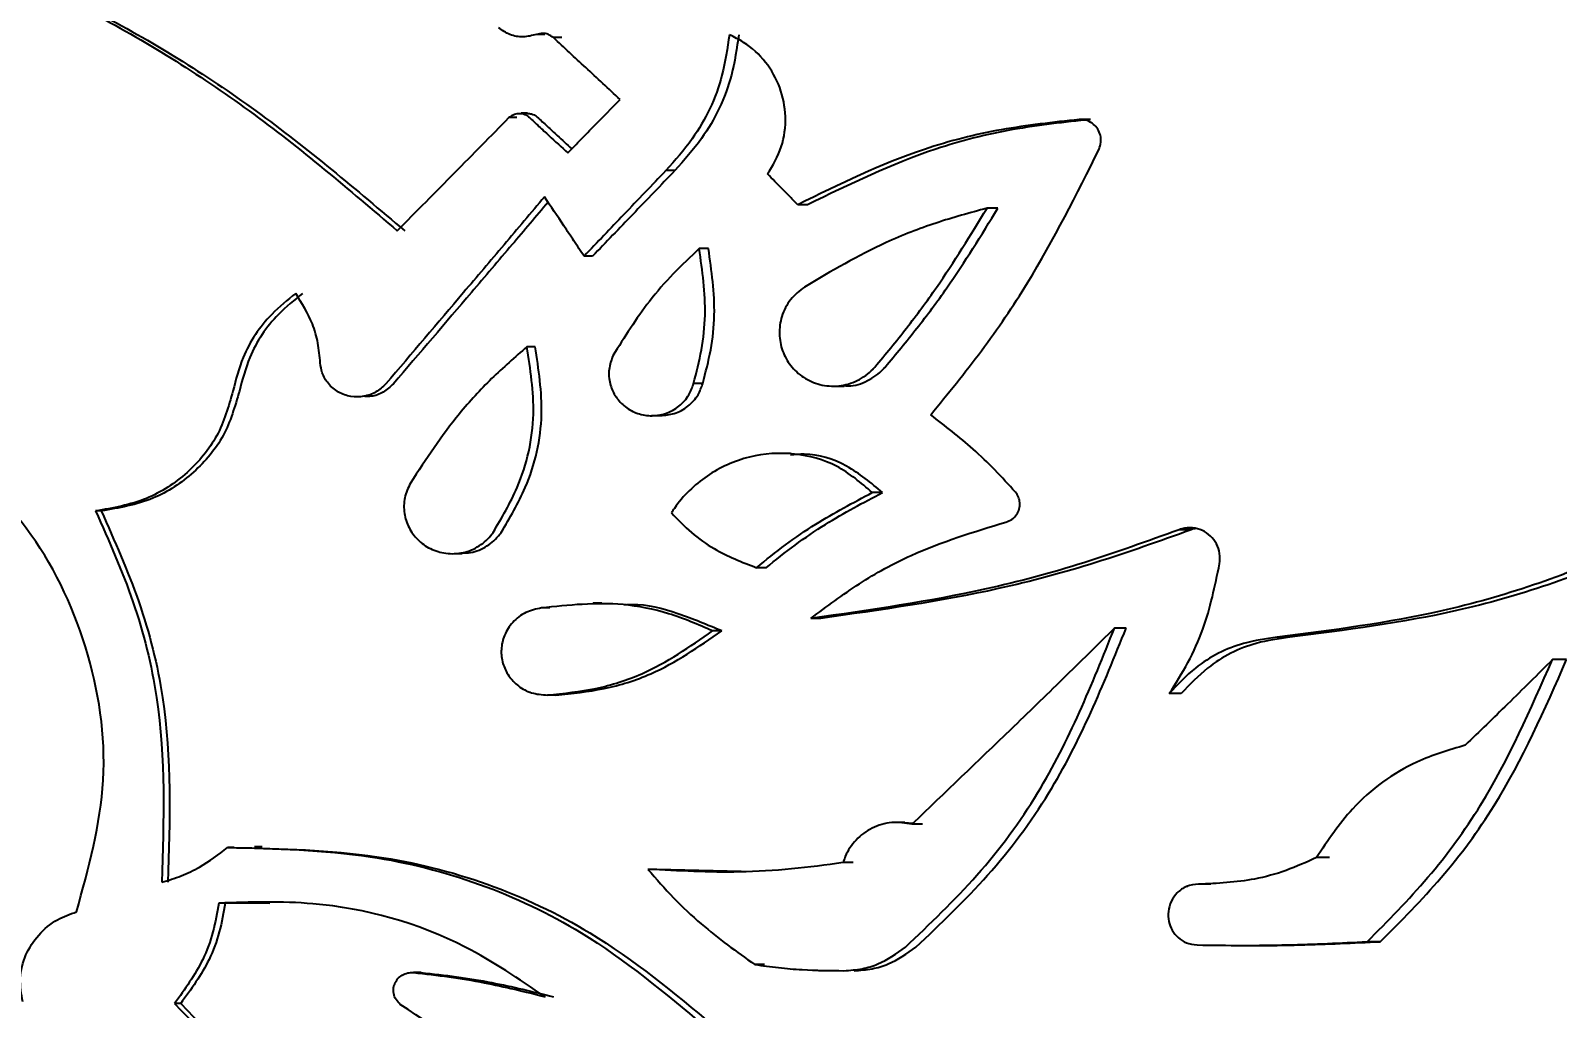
# Model space of a CAD drawing. Header units: millimetres. Extents: x 8 to 832, y 8 to 585.
# Drawn here: x 526.18 to 536.2, y 269.97 to 276.39 of the extents above; entities that cross this region are included whole.
import ezdxf

# ---------------------------------------------------------------- set-up
doc = ezdxf.new("R2010")
doc.units = ezdxf.units.MM
doc.layers.add('DIMENSIONS', color=2, linetype='Continuous')
doc.layers.add('OUTLINE', color=7, linetype='Continuous', lineweight=25)
doc.styles.add('SLDTEXTSTYLE0', font='TXT', dxfattribs={"width": 0.75})
doc.dimstyles.new('SLDDIMSTYLE0', dxfattribs={"dimtxt": 3.5, "dimasz": 2, "dimexe": 0, "dimexo": 0.0625, "dimgap": 0.875, "dimtad": 1, "dimrnd": 1e-09, "dimzin": 12, "dimdsep": 46, "dimtxsty": 'SLDTEXTSTYLE0', "dimsah": 1, "dimcen": 0.09, "dimadec": 0, "dimazin": 3, "dimtfac": 1, "dimtofl": 0, "dimtmove": 0, "dimatfit": 3, "dimfxl": 0, "dimfrac": 2, "dimtolj": 1, "dimtzin": 12, "dimarcsym": 0})

# ---------------------------------------------------------------- blocks, each defined once
blk = doc.blocks.new('_D_12')
at = {"layer": 'DIMENSIONS'}
for p, q in [((583.772, 164.297), (583.772, 69.681)), ((520.272, 119.521), (520.272, 69.681)), ((520.272, 71.681), (583.772, 71.681))]:
    blk.add_line(p, q, dxfattribs=at)
for points in [[(520.272, 71.681), (522.272, 71.181), (522.272, 72.181)], [(583.772, 71.681), (581.772, 72.181), (581.772, 71.181)]]:
    blk.add_solid(points, dxfattribs=at)
at = {"layer": 'DIMENSIONS', "insert": (547.498, 76.193), "char_height": 3.5, "attachment_point": 1, "style": 'SLDTEXTSTYLE0'}
blk.add_mtext('63,5', dxfattribs=at)

msp = doc.modelspace()

# ---------------------------------------------------------------- linework, layer by layer
at = {"layer": 'OUTLINE'}
for p, q in [((529.555, 276.361), (529.501, 276.361)), ((529.666, 276.34), (529.611, 276.34)), ((529.372, 275.815), (529.319, 275.815)), ((529.44, 275.843), (529.4, 275.843)), ((533.136, 275.802), (533.061, 275.802)), ((530.408, 275.467), (530.349, 275.467)), ((531.279, 275.243), (531.215, 275.243)), ((532.528, 275.22), (532.457, 275.22)), ((529.868, 274.905), (529.812, 274.905)), ((530.629, 274.955), (530.568, 274.955)), ((529.491, 274.311), (529.437, 274.311)), ((530.591, 274.069), (530.531, 274.069)), ((531.448, 274.052), (531.519, 274.052)), ((530.255, 273.859), (530.318, 273.859)), ((531.166, 273.611), (531.098, 273.611)), ((531.771, 273.354), (531.704, 273.354)), ((526.643, 273.233), (526.606, 273.233)), ((533.797, 273.11), (533.717, 273.11)), ((528.959, 272.953), (529.013, 272.953)), ((531.007, 272.861), (530.944, 272.861)), ((529.587, 272.597), (529.532, 272.597)), ((529.929, 272.629), (529.871, 272.629)), ((531.366, 272.528), (531.301, 272.528)), ((530.717, 272.446), (530.656, 272.446)), ((533.371, 272.465), (533.294, 272.465)), ((534.444, 272.404), (534.36, 272.404)), ((536.261, 272.258), (536.168, 272.258)), ((529.458, 272.044), (529.461, 272.044)), ((529.627, 272.025), (529.572, 272.025)), ((533.732, 272.035), (533.653, 272.035)), ((531.917, 271.189), (531.846, 271.189)), ((531.969, 271.182), (531.916, 271.187)), ((532.033, 271.177), (531.964, 271.177)), ((527.515, 271.024), (527.473, 271.024)), ((527.699, 271.028), (527.649, 271.028)), ((530.29, 270.881), (530.231, 270.881)), ((530.843, 270.866), (530.29, 270.881)), ((531.579, 270.925), (531.512, 270.925)), ((534.704, 270.958), (534.619, 270.958)), ((533.925, 270.783), (533.845, 270.783)), ((533.774, 270.769), (533.766, 270.769)), ((527.457, 270.659), (527.415, 270.659)), ((527.749, 270.657), (527.457, 270.659)), ((534.254, 270.383), (534.338, 270.383)), ((535.038, 270.406), (534.952, 270.406)), ((528.743, 270.203), (528.693, 270.203)), ((530.996, 270.256), (530.933, 270.256)), ((531.35, 270.218), (531.417, 270.218)), ((527.165, 270.001), (527.125, 270.001))]:
    msp.add_line(p, q, dxfattribs=at)
for points, knots in [([(524.983, 277.207), (525.52, 276.993), (526.441, 276.625), (527.638, 275.88), (528.268, 275.343), (528.586, 275.072)], [0, 0, 0, 0, 0.408416, 0.701991, 1, 1, 1, 1]), ([(525.011, 277.207), (525.552, 276.992), (526.48, 276.624), (527.683, 275.879), (528.316, 275.342), (528.635, 275.072)], [0, 0, 0, 0, 0.410096, 0.702858, 1, 1, 1, 1]), ([(529.501, 276.361), (529.472, 276.353), (529.414, 276.339), (529.323, 276.354), (529.275, 276.388), (529.251, 276.405)], [0, 0, 0, 0, 0.337333, 0.674975, 1, 1, 1, 1]), ([(529.611, 276.34), (529.6, 276.347), (529.579, 276.363), (529.54, 276.371), (529.514, 276.364), (529.501, 276.361)], [0, 0, 0, 0, 0.32965, 0.660283, 1, 1, 1, 1]), ([(530.049, 275.934), (530.011, 275.968), (529.936, 276.038), (529.79, 276.174), (529.681, 276.274), (529.611, 276.34)], [0, 0, 0, 0, 0.257942, 0.515879, 1, 1, 1, 1]), ([(530.766, 276.359), (530.753, 276.27), (530.718, 276.027), (530.57, 275.715), (530.409, 275.535), (530.349, 275.467)], [0, 0, 0, 0, 0.26751, 0.727873, 1, 1, 1, 1]), ([(530.828, 276.359), (530.815, 276.27), (530.779, 276.028), (530.631, 275.716), (530.469, 275.535), (530.408, 275.467)], [0, 0, 0, 0, 0.267184, 0.725382, 1, 1, 1, 1]), ([(531.017, 275.445), (531.051, 275.502), (531.119, 275.618), (531.144, 275.821), (531.106, 276.016), (531.009, 276.186), (530.887, 276.299), (530.798, 276.343), (530.766, 276.359)], [0, 0, 0, 0, 0.182739, 0.365775, 0.541869, 0.71726, 0.899841, 1, 1, 1, 1]), ([(529.705, 275.583), (529.734, 275.613), (529.793, 275.673), (529.908, 275.79), (529.993, 275.877), (530.049, 275.934)], [0, 0, 0, 0, 0.257222, 0.514441, 1, 1, 1, 1]), ([(528.586, 275.072), (528.649, 275.136), (528.775, 275.263), (529.02, 275.511), (529.201, 275.694), (529.319, 275.815)], [0, 0, 0, 0, 0.257261, 0.514515, 1, 1, 1, 1]), ([(529.319, 275.815), (529.328, 275.822), (529.347, 275.836), (529.381, 275.844), (529.415, 275.841), (529.438, 275.829), (529.448, 275.82), (529.451, 275.818)], [0, 0, 0, 0, 0.237806, 0.475799, 0.709189, 0.936209, 1, 1, 1, 1]), ([(529.44, 275.842), (529.449, 275.841), (529.47, 275.841), (529.492, 275.829), (529.503, 275.82), (529.505, 275.818)], [0, 0, 0, 0, 0.409776, 0.877406, 1, 1, 1, 1]), ([(529.451, 275.818), (529.473, 275.798), (529.516, 275.757), (529.601, 275.679), (529.664, 275.621), (529.705, 275.583)], [0, 0, 0, 0, 0.2579915, 0.5159603, 1, 1, 1, 1]), ([(529.505, 275.818), (529.527, 275.798), (529.571, 275.758), (529.646, 275.688), (529.7, 275.639), (529.731, 275.61)], [0, 0, 0, 0, 0.290261, 0.580495, 1, 1, 1, 1]), ([(533.061, 275.802), (532.891, 275.784), (532.55, 275.747), (531.921, 275.589), (531.488, 275.377), (531.215, 275.243)], [0, 0, 0, 0, 0.268717, 0.537441, 1, 1, 1, 1]), ([(533.136, 275.802), (532.966, 275.784), (532.625, 275.748), (531.992, 275.59), (531.556, 275.377), (531.279, 275.243)], [0, 0, 0, 0, 0.267273, 0.534553, 1, 1, 1, 1]), ([(533.193, 275.608), (533.197, 275.623), (533.207, 275.652), (533.203, 275.699), (533.186, 275.74), (533.157, 275.773), (533.118, 275.796), (533.084, 275.803), (533.065, 275.802), (533.061, 275.802)], [0, 0, 0, 0, 0.15977, 0.3199278, 0.4714924, 0.6231735, 0.784715, 0.9568414, 1, 1, 1, 1]), ([(532.087, 273.864), (532.2, 274.003), (532.426, 274.28), (532.815, 274.851), (533.044, 275.31), (533.193, 275.608)], [0, 0, 0, 0, 0.260613, 0.521237, 1, 1, 1, 1]), ([(530.349, 275.467), (530.303, 275.419), (530.211, 275.323), (530.032, 275.136), (529.899, 274.996), (529.812, 274.905)], [0, 0, 0, 0, 0.257111, 0.514216, 1, 1, 1, 1]), ([(530.408, 275.467), (530.362, 275.419), (530.27, 275.323), (530.09, 275.136), (529.956, 274.997), (529.868, 274.905)], [0, 0, 0, 0, 0.256357, 0.512714, 1, 1, 1, 1]), ([(531.215, 275.243), (531.198, 275.26), (531.164, 275.295), (531.098, 275.362), (531.049, 275.412), (531.017, 275.445)], [0, 0, 0, 0, 0.257435, 0.514869, 1, 1, 1, 1]), ([(529.552, 275.295), (529.464, 275.19), (529.287, 274.981), (528.94, 274.571), (528.682, 274.267), (528.512, 274.068)], [0, 0, 0, 0, 0.256242, 0.512485, 1, 1, 1, 1]), ([(529.812, 274.905), (529.79, 274.939), (529.746, 275.005), (529.659, 275.135), (529.595, 275.231), (529.552, 275.295)], [0, 0, 0, 0, 0.254709, 0.5094204, 1, 1, 1, 1]), ([(529.576, 275.259), (529.498, 275.166), (529.33, 274.969), (528.992, 274.572), (528.732, 274.268), (528.561, 274.068)], [0, 0, 0, 0, 0.2330916, 0.4964102, 1, 1, 1, 1]), ([(532.457, 275.22), (532.345, 275.19), (532.121, 275.129), (531.713, 274.97), (531.434, 274.807), (531.258, 274.703)], [0, 0, 0, 0, 0.2684183, 0.5368529, 1, 1, 1, 1]), ([(531.721, 274.178), (531.791, 274.262), (531.931, 274.432), (532.184, 274.774), (532.349, 275.044), (532.457, 275.22)], [0, 0, 0, 0, 0.259079, 0.518158, 1, 1, 1, 1]), ([(531.788, 274.178), (531.858, 274.262), (531.999, 274.431), (532.254, 274.773), (532.42, 275.044), (532.528, 275.22)], [0, 0, 0, 0, 0.258532, 0.517069, 1, 1, 1, 1]), ([(530.568, 274.955), (530.511, 274.901), (530.395, 274.793), (530.196, 274.564), (530.077, 274.373), (530.001, 274.251)], [0, 0, 0, 0, 0.263825, 0.527679, 1, 1, 1, 1]), ([(530.531, 274.069), (530.55, 274.143), (530.588, 274.29), (530.62, 274.589), (530.589, 274.81), (530.568, 274.955)], [0, 0, 0, 0, 0.254735, 0.509499, 1, 1, 1, 1]), ([(530.591, 274.069), (530.61, 274.143), (530.649, 274.29), (530.681, 274.589), (530.649, 274.81), (530.629, 274.955)], [0, 0, 0, 0, 0.25471, 0.509449, 1, 1, 1, 1]), ([(531.258, 274.703), (531.226, 274.678), (531.162, 274.626), (531.105, 274.514), (531.088, 274.396), (531.11, 274.282), (531.165, 274.182), (531.251, 274.104), (531.361, 274.056), (531.485, 274.047), (531.608, 274.082), (531.684, 274.137), (531.717, 274.173), (531.721, 274.178)], [0, 0, 0, 0, 0.100453, 0.201194, 0.294598, 0.384147, 0.474481, 0.568273, 0.667026, 0.772272, 0.87941, 0.985431, 1, 1, 1, 1]), ([(527.92, 274.661), (527.866, 274.617), (527.724, 274.503), (527.574, 274.279), (527.527, 274.095), (527.508, 274.02)], [0, 0, 0, 0, 0.271127, 0.706736, 1, 1, 1, 1]), ([(527.965, 274.661), (527.911, 274.617), (527.768, 274.503), (527.618, 274.28), (527.57, 274.095), (527.55, 274.02)], [0, 0, 0, 0, 0.270611, 0.705801, 1, 1, 1, 1]), ([(528.081, 274.205), (528.077, 274.249), (528.069, 274.336), (528.024, 274.494), (527.96, 274.596), (527.92, 274.661)], [0, 0, 0, 0, 0.266527, 0.533151, 1, 1, 1, 1]), ([(529.437, 274.311), (529.359, 274.242), (529.202, 274.106), (528.934, 273.816), (528.775, 273.572), (528.673, 273.416)], [0, 0, 0, 0, 0.265042, 0.530108, 1, 1, 1, 1]), ([(529.215, 273.092), (529.272, 273.188), (529.412, 273.425), (529.509, 273.854), (529.46, 274.164), (529.437, 274.311)], [0, 0, 0, 0, 0.264575, 0.651877, 1, 1, 1, 1]), ([(529.268, 273.092), (529.325, 273.188), (529.465, 273.424), (529.563, 273.853), (529.514, 274.163), (529.491, 274.311)], [0, 0, 0, 0, 0.264446, 0.649798, 1, 1, 1, 1]), ([(528.512, 274.068), (528.491, 274.048), (528.449, 274.009), (528.367, 273.981), (528.28, 273.98), (528.198, 274.009), (528.132, 274.065), (528.091, 274.134), (528.084, 274.183), (528.081, 274.205)], [0, 0, 0, 0, 0.147622, 0.295106, 0.446083, 0.597388, 0.746382, 0.88759, 1, 1, 1, 1]), ([(530.001, 274.251), (529.991, 274.222), (529.97, 274.163), (529.978, 274.07), (530.013, 273.987), (530.072, 273.92), (530.153, 273.872), (530.248, 273.853), (530.348, 273.867), (530.437, 273.916), (530.502, 273.987), (530.522, 274.044), (530.531, 274.069)], [0, 0, 0, 0, 0.0977913, 0.1958639, 0.2859809, 0.3822178, 0.4825619, 0.5887706, 0.6990378, 0.8101198, 0.9167545, 1, 1, 1, 1]), ([(531.514, 274.057), (531.525, 274.055), (531.579, 274.049), (531.674, 274.084), (531.751, 274.136), (531.784, 274.173), (531.788, 274.178)], [0, 0, 0, 0, 0.109976, 0.528804, 0.943163, 1, 1, 1, 1]), ([(527.508, 274.02), (527.479, 273.919), (527.421, 273.718), (527.214, 273.473), (526.939, 273.29), (526.72, 273.253), (526.606, 273.233)], [0, 0, 0, 0, 0.241017, 0.481822, 0.729644, 1, 1, 1, 1]), ([(527.55, 274.02), (527.521, 273.92), (527.463, 273.719), (527.257, 273.475), (526.98, 273.291), (526.759, 273.253), (526.643, 273.233)], [0, 0, 0, 0, 0.239591, 0.478939, 0.726133, 1, 1, 1, 1]), ([(528.561, 274.068), (528.54, 274.048), (528.497, 274.009), (528.429, 273.983), (528.387, 273.985), (528.373, 273.985)], [0, 0, 0, 0, 0.4012361, 0.8020591, 1, 1, 1, 1]), ([(530.314, 273.86), (530.345, 273.862), (530.409, 273.867), (530.496, 273.916), (530.562, 273.987), (530.582, 274.044), (530.591, 274.069)], [0, 0, 0, 0, 0.246224, 0.525043, 0.792, 1, 1, 1, 1]), ([(532.644, 273.356), (532.599, 273.405), (532.51, 273.504), (532.328, 273.678), (532.182, 273.791), (532.087, 273.864)], [0, 0, 0, 0, 0.262143, 0.524282, 1, 1, 1, 1]), ([(526.481, 270.602), (526.56, 270.889), (526.719, 271.461), (526.582, 272.354), (526.224, 273.098), (525.853, 273.459), (525.691, 273.616)], [0, 0, 0, 0, 0.265568, 0.531266, 0.794903, 1, 1, 1, 1]), ([(531.704, 273.354), (531.629, 273.418), (531.48, 273.545), (531.192, 273.623), (530.893, 273.604), (530.613, 273.479), (530.454, 273.325), (530.391, 273.23), (530.385, 273.22)], [0, 0, 0, 0, 0.191833, 0.383419, 0.581471, 0.782279, 0.976372, 1, 1, 1, 1]), ([(531.771, 273.354), (531.696, 273.417), (531.545, 273.542), (531.323, 273.616), (531.196, 273.603), (531.166, 273.6)], [0, 0, 0, 0, 0.432042, 0.863466, 1, 1, 1, 1]), ([(528.673, 273.416), (528.658, 273.385), (528.629, 273.322), (528.628, 273.218), (528.659, 273.122), (528.718, 273.04), (528.803, 272.98), (528.907, 272.949), (529.02, 272.954), (529.126, 272.998), (529.188, 273.054), (529.212, 273.088), (529.215, 273.092)], [0, 0, 0, 0, 0.104555, 0.209339, 0.309258, 0.410761, 0.517596, 0.630421, 0.748656, 0.868811, 0.985508, 1, 1, 1, 1]), ([(530.944, 272.861), (531.007, 272.912), (531.133, 273.013), (531.383, 273.185), (531.579, 273.288), (531.704, 273.354)], [0, 0, 0, 0, 0.264559, 0.529121, 1, 1, 1, 1]), ([(531.007, 272.861), (531.07, 272.912), (531.196, 273.012), (531.448, 273.184), (531.645, 273.288), (531.771, 273.354)], [0, 0, 0, 0, 0.263435, 0.526877, 1, 1, 1, 1]), ([(532.581, 273.16), (532.594, 273.165), (532.621, 273.175), (532.652, 273.207), (532.67, 273.245), (532.674, 273.286), (532.665, 273.325), (532.651, 273.346), (532.644, 273.356)], [0, 0, 0, 0, 0.181022, 0.362574, 0.530474, 0.690524, 0.843652, 1, 1, 1, 1]), ([(526.606, 273.233), (526.694, 273.036), (526.869, 272.643), (527.073, 271.827), (527.054, 271.203), (527.041, 270.796)], [0, 0, 0, 0, 0.258342, 0.5167, 1, 1, 1, 1]), ([(526.643, 273.233), (526.731, 273.037), (526.907, 272.644), (527.113, 271.827), (527.094, 271.203), (527.081, 270.796)], [0, 0, 0, 0, 0.258261, 0.516541, 1, 1, 1, 1]), ([(530.385, 273.22), (530.428, 273.176), (530.514, 273.088), (530.698, 272.956), (530.849, 272.898), (530.944, 272.861)], [0, 0, 0, 0, 0.271378, 0.542759, 1, 1, 1, 1]), ([(529.01, 272.958), (529.029, 272.958), (529.087, 272.957), (529.177, 272.998), (529.24, 273.053), (529.265, 273.088), (529.268, 273.092)], [0, 0, 0, 0, 0.192659, 0.577891, 0.951405, 1, 1, 1, 1]), ([(531.301, 272.528), (531.406, 272.606), (531.614, 272.763), (532.038, 272.996), (532.37, 273.096), (532.581, 273.16)], [0, 0, 0, 0, 0.268511, 0.537009, 1, 1, 1, 1]), ([(533.717, 273.11), (533.51, 273.035), (533.096, 272.885), (532.295, 272.669), (531.688, 272.583), (531.301, 272.528)], [0, 0, 0, 0, 0.266836, 0.533673, 1, 1, 1, 1]), ([(533.797, 273.11), (533.589, 273.035), (533.175, 272.886), (532.369, 272.67), (531.757, 272.583), (531.366, 272.528)], [0, 0, 0, 0, 0.265349, 0.530703, 1, 1, 1, 1]), ([(533.983, 272.887), (533.984, 272.909), (533.987, 272.955), (533.965, 273.019), (533.925, 273.072), (533.87, 273.109), (533.805, 273.126), (533.752, 273.122), (533.723, 273.112), (533.717, 273.11)], [0, 0, 0, 0, 0.153227, 0.3065885, 0.4577129, 0.6136355, 0.7795386, 0.9532528, 1, 1, 1, 1]), ([(533.825, 273.117), (533.822, 273.117), (533.812, 273.116), (533.803, 273.112), (533.797, 273.11)], [0, 0, 0, 0, 0.322304, 1, 1, 1, 1]), ([(533.653, 272.035), (533.695, 272.102), (533.78, 272.236), (533.907, 272.516), (533.953, 272.741), (533.983, 272.887)], [0, 0, 0, 0, 0.260916, 0.521857, 1, 1, 1, 1]), ([(536.626, 272.968), (536.433, 272.891), (536.047, 272.738), (535.296, 272.524), (534.724, 272.451), (534.36, 272.404)], [0, 0, 0, 0, 0.267477, 0.534961, 1, 1, 1, 1]), ([(536.722, 272.968), (536.529, 272.892), (536.143, 272.739), (535.388, 272.525), (534.811, 272.451), (534.444, 272.404)], [0, 0, 0, 0, 0.2659891, 0.5319858, 1, 1, 1, 1]), ([(529.532, 272.597), (529.497, 272.589), (529.427, 272.574), (529.342, 272.508), (529.286, 272.421), (529.264, 272.325), (529.275, 272.232), (529.315, 272.148), (529.38, 272.08), (529.469, 272.032), (529.536, 272.028), (529.572, 272.025)], [0, 0, 0, 0, 0.1214858, 0.2433413, 0.3555172, 0.4612133, 0.5630511, 0.6634448, 0.7674799, 0.8768261, 1, 1, 1, 1]), ([(530.656, 272.446), (530.561, 272.487), (530.372, 272.568), (529.993, 272.645), (529.711, 272.615), (529.532, 272.597)], [0, 0, 0, 0, 0.269325, 0.535004, 1, 1, 1, 1]), ([(530.717, 272.446), (530.622, 272.485), (530.432, 272.564), (530.213, 272.624), (530.094, 272.617), (530.078, 272.616)], [0, 0, 0, 0, 0.464693, 0.928122, 1, 1, 1, 1]), ([(529.572, 272.025), (529.679, 272.036), (529.89, 272.058), (530.268, 272.177), (530.506, 272.342), (530.656, 272.446)], [0, 0, 0, 0, 0.272931, 0.542184, 1, 1, 1, 1]), ([(529.627, 272.025), (529.734, 272.036), (529.946, 272.057), (530.326, 272.176), (530.566, 272.342), (530.717, 272.446)], [0, 0, 0, 0, 0.271536, 0.542171, 1, 1, 1, 1]), ([(531.921, 270.37), (532.082, 270.523), (532.404, 270.83), (532.91, 271.51), (533.145, 272.094), (533.294, 272.465)], [0, 0, 0, 0, 0.266577, 0.53321, 1, 1, 1, 1]), ([(533.294, 272.465), (533.181, 272.353), (532.954, 272.13), (532.512, 271.701), (532.18, 271.384), (531.964, 271.177)], [0, 0, 0, 0, 0.258266, 0.516537, 1, 1, 1, 1]), ([(531.99, 270.37), (532.151, 270.523), (532.474, 270.829), (532.983, 271.508), (533.22, 272.092), (533.371, 272.465)], [0, 0, 0, 0, 0.266051, 0.532161, 1, 1, 1, 1]), ([(534.36, 272.404), (534.287, 272.394), (534.099, 272.368), (533.848, 272.241), (533.708, 272.094), (533.653, 272.035)], [0, 0, 0, 0, 0.279395, 0.713747, 1, 1, 1, 1]), ([(534.444, 272.404), (534.37, 272.394), (534.18, 272.368), (533.928, 272.241), (533.787, 272.094), (533.732, 272.035)], [0, 0, 0, 0, 0.278076, 0.714603, 1, 1, 1, 1]), ([(534.952, 270.406), (535.088, 270.543), (535.36, 270.818), (535.801, 271.419), (536.024, 271.93), (536.168, 272.258)], [0, 0, 0, 0, 0.264244, 0.528504, 1, 1, 1, 1]), ([(535.038, 270.406), (535.175, 270.543), (535.448, 270.817), (535.891, 271.417), (536.117, 271.929), (536.261, 272.258)], [0, 0, 0, 0, 0.263698, 0.527417, 1, 1, 1, 1]), ([(536.168, 272.258), (536.119, 272.209), (536.021, 272.111), (535.831, 271.923), (535.688, 271.786), (535.596, 271.696)], [0, 0, 0, 0, 0.258801, 0.517599, 1, 1, 1, 1]), ([(535.596, 271.696), (535.488, 271.664), (535.22, 271.584), (534.868, 271.331), (534.693, 271.069), (534.619, 270.958)], [0, 0, 0, 0, 0.277501, 0.693458, 1, 1, 1, 1]), ([(531.964, 271.177), (531.92, 271.184), (531.831, 271.198), (531.701, 271.159), (531.594, 271.08), (531.535, 270.993), (531.517, 270.938), (531.512, 270.925)], [0, 0, 0, 0, 0.23839, 0.477096, 0.70699, 0.926742, 1, 1, 1, 1]), ([(527.041, 270.796), (527.084, 270.809), (527.169, 270.836), (527.318, 270.906), (527.413, 270.979), (527.473, 271.024)], [0, 0, 0, 0, 0.272254, 0.544551, 1, 1, 1, 1]), ([(527.473, 271.024), (527.786, 271.017), (528.595, 270.998), (529.703, 270.603), (530.342, 270.07), (530.602, 269.853)], [0, 0, 0, 0, 0.272778, 0.703174, 1, 1, 1, 1]), ([(527.515, 271.024), (527.829, 271.017), (528.642, 270.998), (529.757, 270.605), (530.402, 270.07), (530.663, 269.853)], [0, 0, 0, 0, 0.2713843, 0.7041779, 1, 1, 1, 1]), ([(531.512, 270.925), (531.4, 270.91), (531.175, 270.88), (530.747, 270.854), (530.432, 270.871), (530.231, 270.881)], [0, 0, 0, 0, 0.266184, 0.532375, 1, 1, 1, 1]), ([(530.231, 270.881), (530.286, 270.818), (530.397, 270.692), (530.626, 270.475), (530.813, 270.341), (530.933, 270.256)], [0, 0, 0, 0, 0.264572, 0.529147, 1, 1, 1, 1]), ([(534.619, 270.958), (534.553, 270.928), (534.422, 270.869), (534.164, 270.798), (533.969, 270.789), (533.845, 270.783)], [0, 0, 0, 0, 0.2684972, 0.5369952, 1, 1, 1, 1]), ([(533.845, 270.783), (533.818, 270.781), (533.767, 270.775), (533.704, 270.731), (533.663, 270.672), (533.644, 270.606), (533.647, 270.54), (533.67, 270.479), (533.71, 270.43), (533.767, 270.394), (533.811, 270.388), (533.835, 270.385)], [0, 0, 0, 0, 0.136627, 0.258756, 0.369205, 0.472763, 0.57622, 0.671549, 0.773495, 0.879155, 1, 1, 1, 1]), ([(526.128, 270.011), (526.119, 270.063), (526.101, 270.167), (526.142, 270.322), (526.228, 270.456), (526.346, 270.554), (526.438, 270.587), (526.481, 270.602)], [0, 0, 0, 0, 0.204627, 0.409414, 0.611676, 0.821403, 1, 1, 1, 1]), ([(527.415, 270.659), (527.404, 270.596), (527.382, 270.469), (527.297, 270.239), (527.192, 270.094), (527.125, 270.001)], [0, 0, 0, 0, 0.263644, 0.527289, 1, 1, 1, 1]), ([(527.457, 270.659), (527.446, 270.596), (527.424, 270.469), (527.339, 270.239), (527.233, 270.094), (527.165, 270.001)], [0, 0, 0, 0, 0.263367, 0.5267317, 1, 1, 1, 1]), ([(529.556, 270.045), (529.386, 270.161), (528.928, 270.472), (528.176, 270.683), (527.621, 270.666), (527.415, 270.659)], [0, 0, 0, 0, 0.271869, 0.729054, 1, 1, 1, 1]), ([(533.835, 270.385), (533.934, 270.383), (534.133, 270.381), (534.506, 270.385), (534.778, 270.398), (534.952, 270.406)], [0, 0, 0, 0, 0.2653334, 0.5306704, 1, 1, 1, 1]), ([(534.168, 270.382), (534.183, 270.382), (534.297, 270.381), (534.589, 270.385), (534.863, 270.398), (535.038, 270.406)], [0, 0, 0, 0, 0.051871, 0.391573, 1, 1, 1, 1]), ([(531.518, 270.216), (531.558, 270.219), (531.633, 270.224), (531.775, 270.266), (531.863, 270.329), (531.921, 270.37)], [0, 0, 0, 0, 0.2747108, 0.5220016, 1, 1, 1, 1]), ([(531.584, 270.216), (531.624, 270.219), (531.7, 270.224), (531.842, 270.266), (531.931, 270.329), (531.99, 270.37)], [0, 0, 0, 0, 0.273296, 0.521968, 1, 1, 1, 1]), ([(528.606, 269.995), (528.596, 270.005), (528.576, 270.024), (528.561, 270.064), (528.56, 270.104), (528.572, 270.14), (528.594, 270.17), (528.626, 270.193), (528.661, 270.204), (528.684, 270.204), (528.693, 270.203)], [0, 0, 0, 0, 0.137938, 0.276353, 0.402196, 0.520624, 0.642215, 0.769044, 0.904773, 1, 1, 1, 1]), ([(528.693, 270.203), (528.771, 270.195), (528.926, 270.177), (529.215, 270.13), (529.424, 270.078), (529.556, 270.045)], [0, 0, 0, 0, 0.2662, 0.532407, 1, 1, 1, 1]), ([(528.743, 270.203), (528.821, 270.195), (528.976, 270.178), (529.267, 270.13), (529.477, 270.078), (529.611, 270.045)], [0, 0, 0, 0, 0.2646881, 0.5293833, 1, 1, 1, 1]), ([(530.933, 270.256), (530.984, 270.249), (531.088, 270.235), (531.283, 270.218), (531.427, 270.217), (531.518, 270.216)], [0, 0, 0, 0, 0.265838, 0.531663, 1, 1, 1, 1]), ([(527.125, 270.001), (527.348, 269.767), (527.792, 269.299), (528.702, 268.935), (529.64, 268.85), (530.222, 269.04), (530.495, 269.129)], [0, 0, 0, 0, 0.253233, 0.506125, 0.768319, 1, 1, 1, 1]), ([(527.165, 270.001), (527.39, 269.766), (527.838, 269.298), (528.755, 268.934), (529.698, 268.851), (530.282, 269.04), (530.555, 269.129)], [0, 0, 0, 0, 0.253285, 0.506187, 0.769463, 1, 1, 1, 1]), ([(530.495, 269.129), (530.315, 269.174), (529.955, 269.264), (529.306, 269.526), (528.877, 269.813), (528.606, 269.995)], [0, 0, 0, 0, 0.268743, 0.537496, 1, 1, 1, 1])]:
    msp.add_open_spline(points, degree=3, knots=knots, dxfattribs=at)

# ---------------------------------------------------------------- dimensions: what is measured, and where the dimension line sits
at = {"layer": 'DIMENSIONS'}
dim = msp.add_linear_dim(base=(583.772, 74.457), p1=(520.272, 291.276), p2=(583.772, 291.276), dimstyle='SLDDIMSTYLE0', dxfattribs=at)
dim.commit()
dim.dimension.update_dxf_attribs({"geometry": '_D_12', "text_midpoint": (552.022, 74.457), "dimtype": 160})

doc.saveas('drawing.dxf')
